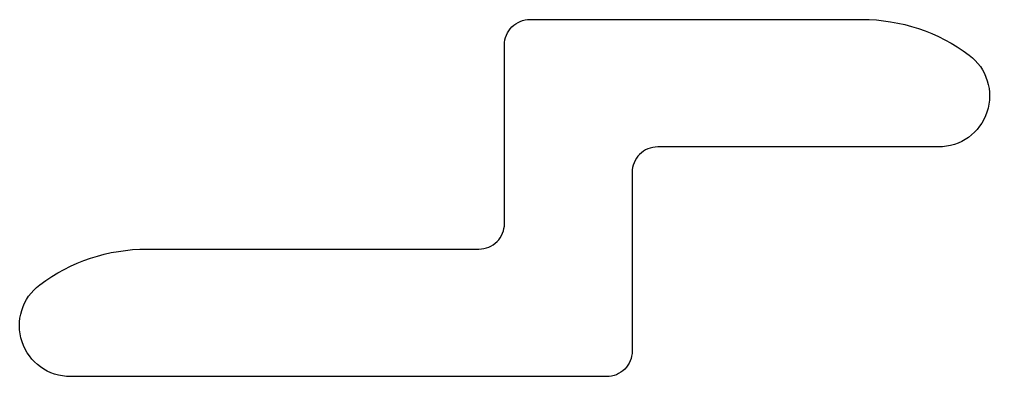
# Model space of a CAD drawing. Extents: x 374.7 to 393.7, y 223.4 to 230.4.
import ezdxf

# ---------------------------------------------------------------- set-up
doc = ezdxf.new("R2010")
doc.units = 0
doc.layers.get('0').update_dxf_attribs({"linetype": 'CONTINUOUS'})

msp = doc.modelspace()

# ---------------------------------------------------------------- linework, layer by layer
at = {"color": 7}
msp.add_lwpolyline([(386.684, 223.93, -0.414214), (386.184, 223.43), (375.684, 223.43, -0.720759), (375.084, 225.23, -0.162278), (377.184, 225.93), (383.684, 225.93, 0.414214), (384.184, 226.43), (384.184, 229.93, -0.414214), (384.684, 230.43), (391.184, 230.43, -0.162278), (393.284, 229.73, -0.720759), (392.684, 227.93), (387.184, 227.93, 0.414214), (386.684, 227.43)], format="xyb", close=True, dxfattribs=at)

doc.saveas('drawing.dxf')
